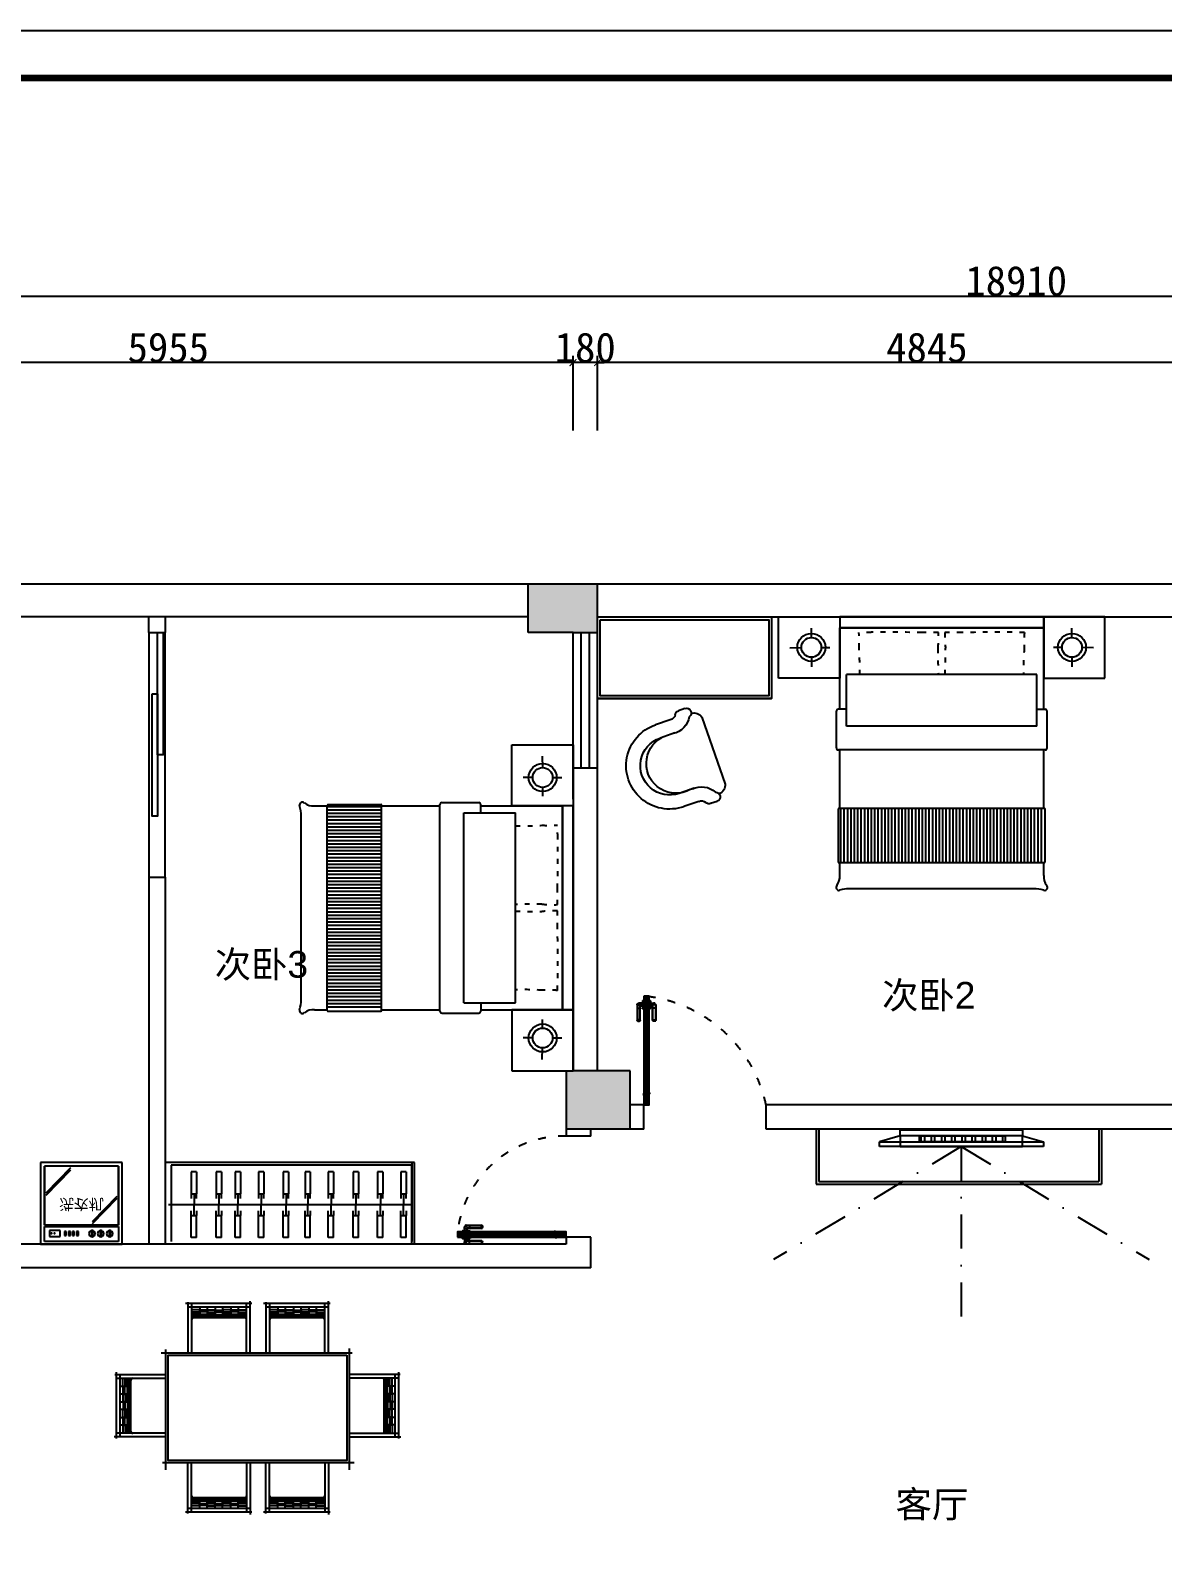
# Model space of a CAD drawing. Header units: millimetres. Extents: x 39175 to 431497, y 45587 to 68580.
# Drawn here: x 377025 to 385352, y 56255 to 67464 of the extents above; entities that cross this region are included whole.
import ezdxf
from ezdxf.enums import TextEntityAlignment as Align

# ---------------------------------------------------------------- set-up
doc = ezdxf.new("R2010")
doc.units = ezdxf.units.MM
for name, pattern in [('ACAD_ISO03W100', [30, 12, -18]), ('DASHDOT', [1, 0.5, -0.25, 0, -0.25]), ('HIDDEN2', [0.1875, 0.125, -0.0625])]:
    doc.linetypes.add(name, pattern=pattern)
for name, color, linetype in [('0-01图框模板说明', 2, 'Continuous'), ('0-02图框细线', 136, 'Continuous'), ('016-P平面家具', 51, 'Continuous'), ('8', 8, 'Continuous'), ('COLUMN', 7, 'Continuous'), ('墙', 7, 'Continuous'), ('墙体', 7, 'Continuous'), ('粗线层', 7, 'Continuous'), ('阿拉1', 8, 'Continuous')]:
    doc.layers.add(name, color=color, linetype=linetype)
doc.styles.add('ar', font='arial.ttf')
doc.styles.get("Standard").update_dxf_attribs({"font": ''})
doc.styles.get('Standard').set_extended_font_data('NSimSun')
doc.dimstyles.new('ISO-25', dxfattribs={"dimtxt": 220, "dimasz": 50, "dimexe": 50, "dimexo": 0.625, "dimtad": 2, "dimdec": 0, "dimtxsty": 'Standard', "dimblk": 'ARCHTICK', "dimcen": 2.5, "dimdle": 50, "dimclrd": 251, "dimclre": 251, "dimclrt": 51, "dimadec": 0, "dimazin": 0, "dimtfac": 1, "dimtdec": 0, "dimtix": 1, "dimtmove": 2, "dimatfit": 3, "dimfxl": 500, "dimfxlon": 1, "dimarcsym": 0})

# ---------------------------------------------------------------- blocks, each defined once
blk = doc.blocks.new('hgggg')
at = {"layer": '0-01图框模板说明', "color": 2, "const_width": 0.724}
blk.add_lwpolyline([(3637.38, 670.41), (3637.38, 383.41), (3227.38, 383.41), (3227.38, 670.41)], close=True, dxfattribs=at)
at = {"layer": '0-02图框细线'}
blk.add_lwpolyline([(3642.38, 675.41), (3642.38, 378.41), (3222.38, 378.41), (3222.38, 675.41)], close=True, dxfattribs=at)
blk = doc.blocks.new('_ArchTick')
at = {"color": 0, "linetype": 'ByBlock', "const_width": 0.15}
blk.add_lwpolyline([(-0.5, -0.5), (0.5, 0.5)], dxfattribs=at)
blk = doc.blocks.new('*D160')
at = {"color": 251, "lineweight": -2, "transparency": 16777216}
for p, q in [((381066, 65020), (375011, 65020)), ((375061, 64520), (375061, 65070)), ((381016, 64520), (381016, 65070))]:
    blk.add_line(p, q, dxfattribs=at)
at = {"layer": 'Defpoints', "color": 0, "transparency": 16777216}
for p in [(375061, 65020), (375061, 63148), (381016, 63033)]:
    blk.add_point(p, dxfattribs=at)
at = {"color": 251, "lineweight": -2, "transparency": 16777216, "xscale": 50, "yscale": 50, "zscale": 50, "rotation": 180}
blk.add_blockref('_ArchTick', (375061, 65020), dxfattribs=at)
at = {"color": 251, "lineweight": -2, "transparency": 16777216, "xscale": 50, "yscale": 50, "zscale": 50}
blk.add_blockref('_ArchTick', (381016, 65020), dxfattribs=at)
at = {"color": 51, "transparency": 16777216, "insert": (378039, 65130), "char_height": 220, "attachment_point": 5}
blk.add_mtext('5955', dxfattribs=at)
blk = doc.blocks.new('*D161')
at = {"color": 251, "lineweight": -2, "transparency": 16777216}
for p, q in [((381016, 65020), (380966, 65020)), ((381016, 64520), (381016, 65070)), ((381196, 65020), (381016, 65020)), ((381196, 64520), (381196, 65070)), ((381196, 65020), (381246, 65020))]:
    blk.add_line(p, q, dxfattribs=at)
at = {"layer": 'Defpoints', "color": 0, "transparency": 16777216}
for p in [(381016, 65020), (381016, 63033), (381196, 63033)]:
    blk.add_point(p, dxfattribs=at)
at = {"color": 251, "lineweight": -2, "transparency": 16777216, "xscale": 50, "yscale": 50, "zscale": 50}
blk.add_blockref('_ArchTick', (381016, 65020), dxfattribs=at)
at = {"color": 251, "lineweight": -2, "transparency": 16777216, "xscale": 50, "yscale": 50, "zscale": 50, "rotation": 180}
blk.add_blockref('_ArchTick', (381196, 65020), dxfattribs=at)
at = {"color": 51, "transparency": 16777216, "insert": (381106, 65130), "char_height": 220, "attachment_point": 5}
blk.add_mtext('180', dxfattribs=at)
blk = doc.blocks.new('*D162')
at = {"color": 251, "lineweight": -2, "transparency": 16777216}
for p, q in [((386091, 65020), (381146, 65020)), ((381196, 64520), (381196, 65070)), ((386041, 64520), (386041, 65070))]:
    blk.add_line(p, q, dxfattribs=at)
at = {"layer": 'Defpoints', "color": 0, "transparency": 16777216}
for p in [(381196, 65020), (381196, 63033), (386041, 63033)]:
    blk.add_point(p, dxfattribs=at)
at = {"color": 251, "lineweight": -2, "transparency": 16777216, "xscale": 50, "yscale": 50, "zscale": 50, "rotation": 180}
blk.add_blockref('_ArchTick', (381196, 65020), dxfattribs=at)
at = {"color": 251, "lineweight": -2, "transparency": 16777216, "xscale": 50, "yscale": 50, "zscale": 50}
blk.add_blockref('_ArchTick', (386041, 65020), dxfattribs=at)
at = {"color": 51, "transparency": 16777216, "insert": (383619, 65130), "char_height": 220, "attachment_point": 5}
blk.add_mtext('4845', dxfattribs=at)
blk = doc.blocks.new('*D148')
at = {"color": 251, "lineweight": -2, "transparency": 16777216}
for p, q in [((374771, 65510), (393781, 65510)), ((374821, 65010), (374821, 65560)), ((393731, 65010), (393731, 65560))]:
    blk.add_line(p, q, dxfattribs=at)
at = {"layer": 'Defpoints', "color": 0, "transparency": 16777216}
for p in [(393731, 65510), (374821, 63393), (393731, 63393)]:
    blk.add_point(p, dxfattribs=at)
at = {"color": 251, "lineweight": -2, "transparency": 16777216, "xscale": 50, "yscale": 50, "zscale": 50, "rotation": 180}
blk.add_blockref('_ArchTick', (374821, 65510), dxfattribs=at)
at = {"color": 251, "lineweight": -2, "transparency": 16777216, "xscale": 50, "yscale": 50, "zscale": 50}
blk.add_blockref('_ArchTick', (393731, 65510), dxfattribs=at)
at = {"color": 51, "transparency": 16777216, "insert": (384276, 65620), "char_height": 220, "attachment_point": 5}
blk.add_mtext('18910', dxfattribs=at)
blk = doc.blocks.new('A$C65345F46')
at = {"color": 51, "ltscale": 6}
for p, q in [((0, 0), (0, 600)), ((0, 600), (600, 600)), ((600, 600), (600, 0)), ((600, 0), (0, 0))]:
    blk.add_line(p, q, dxfattribs=at)
at = {"color": 250}
for p, q in [((574, 582), (30, 582)), ((30, 582), (30, 470)), ((574, 470), (574, 582)), ((30, 470), (574, 470)), ((30, 26), (30, 460)), ((30, 460), (574, 460)), ((574, 460), (30, 460)), ((30, 460), (30, 26)), ((65, 500), (65, 545)), ((65, 545), (144, 545)), ((144, 500), (65, 500)), ((144, 545), (144, 500)), ((175, 508), (175, 537)), ((175, 537), (189, 537)), ((189, 508), (175, 508)), ((189, 537), (189, 508)), ((206, 508), (206, 537)), ((206, 537), (220, 537)), ((220, 508), (206, 508)), ((220, 537), (220, 508)), ((234, 508), (234, 537)), ((234, 537), (248, 537)), ((248, 508), (234, 508)), ((248, 537), (248, 508)), ((264, 508), (264, 537)), ((264, 537), (279, 537)), ((279, 508), (264, 508)), ((279, 537), (279, 508)), ((375, 545), (384, 545)), ((375, 500), (375, 545)), ((384, 500), (375, 500)), ((381, 449), (563, 263)), ((384, 545), (384, 500)), ((439, 545), (448, 545)), ((439, 500), (439, 545)), ((448, 500), (439, 500)), ((448, 545), (448, 500)), ((505, 545), (514, 545)), ((505, 500), (505, 545)), ((514, 500), (505, 500)), ((514, 545), (514, 500)), ((574, 26), (574, 460)), ((381, 434), (563, 247)), ((41, 240), (223, 53)), ((41, 224), (223, 37)), ((574, 26), (30, 26))]:
    blk.add_line(p, q, dxfattribs=at)
at = {"color": 250, "ltscale": 6}
blk.add_line((574, 460), (574, 26), dxfattribs=at)
at = {"color": 250}
for centre, radius in [((81, 521), 2.88), ((103, 521), 2.88), ((379, 523), 23), ((443, 523), 23), ((509, 523), 23)]:
    blk.add_circle(centre, radius, dxfattribs=at)
at = {"color": 250, "insert": (136, 347), "char_height": 80, "width": 1735.86, "attachment_point": 1}
blk.add_mtext('{\\C8;洗衣机}', dxfattribs=at)
blk = doc.blocks.new('awtysaw4eta')
at = {"layer": '墙', "color": 250, "linetype": 'ACAD_ISO03W100', "ltscale": 3}
for centre, radius, start, end in [((351359, 56396), 5802, 90.4968, 91.3853), ((350670, 62135), 551, 354.5772, 6.3929), ((351440, 53805), 8394, 88.3391, 90.8982), ((351748, 60587), 1610, 88.0298, 92.4617), ((350843, 62170), 961, 354.6984, 1.5682), ((351905, 60587), 1610, 87.5383, 91.9702), ((352811, 62170), 961, 178.4318, 185.3016), ((352213, 53805), 8394, 89.1018, 91.6609), ((352295, 56396), 5802, 88.6147, 89.5032), ((352983, 62135), 551, 173.6071, 185.4228), ((349194, 61944), 2030, 358.3883, 3.928), ((354860, 62026), 3061, 178.9727, 182.6082), ((348793, 62026), 3061, 357.3918, 1.0273), ((354459, 61944), 2030, 176.072, 181.6117)]:
    blk.add_arc(centre, radius, start, end, dxfattribs=at)
at = {"layer": '粗线层', "color": 51}
for p, q in [((350627, 62311), (351077, 62311)), ((350627, 61861), (350627, 62311)), ((351077, 62311), (351077, 61861)), ((351077, 61632), (351077, 62232)), ((353027, 62311), (352577, 62311)), ((352577, 62311), (352577, 61861)), ((352577, 61632), (352577, 62232)), ((353027, 61861), (353027, 62311)), ((351077, 61861), (350627, 61861)), ((352577, 61861), (353027, 61861)), ((351052, 61347), (351052, 61617)), ((352602, 61347), (352602, 61617)), ((351077, 60902), (351077, 61332)), ((352577, 60902), (352577, 61332)), ((351067, 60507), (351067, 60897)), ((352582, 60902), (351072, 60902)), ((352587, 60507), (352587, 60897)), ((352582, 60502), (351072, 60502)), ((351077, 60388), (351077, 60502)), ((352577, 60409), (352577, 60502)), ((352502, 60311), (351127, 60311))]:
    blk.add_line(p, q, dxfattribs=at)
at = {"layer": '粗线层', "color": 250}
for p, q in [((350868, 62159), (350868, 62228)), ((352577, 62232), (351077, 62232)), ((352785, 62159), (352785, 62228)), ((350710, 62084), (350796, 62085)), ((350868, 62014), (350868, 61944)), ((350941, 62087), (351005, 62087)), ((352712, 62087), (352648, 62087)), ((352785, 62014), (352785, 61944)), ((352943, 62084), (352858, 62085)), ((351127, 61507), (351127, 61887)), ((352527, 61887), (351127, 61887)), ((352527, 61507), (352527, 61887)), ((351127, 61632), (351067, 61632)), ((352527, 61632), (352587, 61632)), ((352527, 61507), (351127, 61507)), ((352587, 61332), (351067, 61332)), ((351083, 60902), (351083, 60502)), ((351108, 60902), (351108, 60502)), ((351133, 60902), (351133, 60502)), ((351133, 60902), (351133, 60502)), ((351133, 60902), (351133, 60502)), ((351158, 60902), (351158, 60502)), ((351158, 60902), (351158, 60502)), ((351158, 60902), (351158, 60502)), ((351183, 60902), (351183, 60502)), ((351183, 60902), (351183, 60502)), ((351208, 60902), (351208, 60502)), ((351208, 60902), (351208, 60502)), ((351233, 60902), (351233, 60502)), ((351258, 60902), (351258, 60502)), ((351283, 60902), (351283, 60502)), ((351308, 60902), (351308, 60502)), ((351333, 60902), (351333, 60502)), ((351358, 60902), (351358, 60502)), ((351383, 60902), (351383, 60502)), ((351408, 60902), (351408, 60502)), ((351433, 60902), (351433, 60502)), ((351458, 60902), (351458, 60502)), ((351483, 60902), (351483, 60502)), ((351508, 60902), (351508, 60502)), ((351533, 60902), (351533, 60502)), ((351558, 60902), (351558, 60502)), ((351583, 60902), (351583, 60502)), ((351608, 60902), (351608, 60502)), ((351633, 60902), (351633, 60502)), ((351658, 60902), (351658, 60502)), ((351683, 60902), (351683, 60502)), ((351708, 60902), (351708, 60502)), ((351733, 60902), (351733, 60502)), ((351758, 60902), (351758, 60502)), ((351783, 60902), (351783, 60502)), ((351808, 60902), (351808, 60502)), ((351833, 60902), (351833, 60502)), ((351858, 60902), (351858, 60502)), ((351883, 60902), (351883, 60502)), ((351908, 60902), (351908, 60502)), ((351933, 60902), (351933, 60502)), ((351958, 60902), (351958, 60502)), ((351983, 60902), (351983, 60502)), ((352008, 60902), (352008, 60502)), ((352033, 60902), (352033, 60502)), ((352058, 60902), (352058, 60502)), ((352083, 60902), (352083, 60502)), ((352108, 60902), (352108, 60502)), ((352133, 60902), (352133, 60502)), ((352158, 60902), (352158, 60502)), ((352183, 60902), (352183, 60502)), ((352208, 60902), (352208, 60502)), ((352233, 60902), (352233, 60502)), ((352258, 60902), (352258, 60502)), ((352283, 60902), (352283, 60502)), ((352308, 60902), (352308, 60502)), ((352333, 60902), (352333, 60502)), ((352358, 60902), (352358, 60502)), ((352383, 60902), (352383, 60502)), ((352408, 60902), (352408, 60502)), ((352408, 60902), (352408, 60502)), ((352433, 60902), (352433, 60502)), ((352433, 60902), (352433, 60502)), ((352458, 60902), (352458, 60502)), ((352458, 60902), (352458, 60502)), ((352458, 60902), (352458, 60502)), ((352483, 60902), (352483, 60502)), ((352483, 60902), (352483, 60502)), ((352483, 60902), (352483, 60502)), ((352508, 60902), (352508, 60502)), ((352533, 60902), (352533, 60502)), ((352558, 60902), (352558, 60502))]:
    blk.add_line(p, q, dxfattribs=at)
at = {"layer": '粗线层', "color": 51}
blk.add_lwpolyline([(352577, 62311), (351077, 62311), (351077, 62232), (352577, 62232)], close=True, dxfattribs=at)
for centre in [(350868, 62087), (352785, 62087)]:
    blk.add_circle(centre, 103, dxfattribs=at)
at = {"layer": '粗线层', "color": 250}
for centre in [(350868, 62087), (352785, 62087)]:
    blk.add_circle(centre, 72.9, dxfattribs=at)
at = {"layer": '粗线层', "color": 51}
for centre, radius, start, end in [((351067, 61617), 15, 90, 180), ((352587, 61617), 15, 0, 90), ((351067, 61347), 15, 180, 270), ((352587, 61347), 15, 270, 0), ((351072, 60897), 5, 90, 180), ((352582, 60897), 5, 0, 90), ((351072, 60507), 5, 180, 270), ((352582, 60507), 5, 270, 0), ((351071, 60320), 21.1, 136.5359, 281.9177), ((350973, 60399), 104, 322.1587, 5.7516), ((351153, 60037), 274, 90.3232, 106.5822), ((352500, 60037), 274, 73.4178, 89.6768), ((352681, 60399), 104, 174.2484, 217.8413), ((352583, 60320), 21.1, 258.0823, 43.4641)]:
    blk.add_arc(centre, radius, start, end, dxfattribs=at)
blk = doc.blocks.new('YTYT')
at = {"layer": '016-P平面家具'}
for p, q in [((128945, -21545), (128836, -21507)), ((128911, -21642), (128802, -21604)), ((129081, -21546), (129033, -21529)), ((128968, -22165), (129139, -21673)), ((128770, -22049), (128661, -22011)), ((128736, -22147), (128627, -22109)), ((128844, -22229), (128796, -22213))]:
    blk.add_line(p, q, dxfattribs=at)
for centre, radius, start, end in [((128731, -21808), 319, 70.8731, 250.8731), ((128731, -21808), 215, 70.8731, 250.8731), ((125844, -21785), 2991, 3.2816, 3.318), ((128966, -21503), 150, 243.2905, 312.7171), ((128966, -21503), 46.5, 243.2905, 313.2868), ((129022, -21562), 34.4, 70.8731, 133.2868), ((129070, -21579), 34.4, 266.2069, 70.8731), ((129074, -21665), 65.5, 352.9364, 71.8295), ((125844, -21785), 2819, 355.458, 355.5646), ((128727, -22192), 150, 9.029, 78.4556), ((128727, -22192), 46.5, 8.4594, 78.4556), ((128807, -22180), 34.4, 188.4594, 250.8731), ((128856, -22197), 34.4, 250.8731, 55.5392), ((128912, -22131), 65.5, 249.9167, 328.8097)]:
    blk.add_arc(centre, radius, start, end, dxfattribs=at)
at = {"layer": '016-P平面家具', "color": 250}
blk.add_arc((128778, -21824), 218, 61.1955, 241.8196, dxfattribs=at)
blk = doc.blocks.new('hghghgjhgmhjkh')
at = {"layer": '016-P平面家具', "ltscale": 10}
h = blk.add_hatch(dxfattribs=at)
h.set_pattern_fill('DOLMIT', color=250, scale=0.3, style=0)
h.set_pattern_definition([(0, (995366.9358, -407035.1008), (0, 1.905), []), (45, (995366.936, -407035.101), (-3.809997403, 3.809997403), [2.694076836, -5.388153673])])
h.paths.add_polyline_path([(42700, 46203), (42700, 46193), (42959, 46193), (42959, 46203)])
h = blk.add_hatch(dxfattribs=at)
h.set_pattern_fill('ANSI34', color=250, scale=1.777778, style=0)
h.set_pattern_definition([(225, (42769.0107, 46220.4648), (0.94281, -0.94281), []), (225, (42768.6964, 46220.4648), (0.94281, -0.94281), []), (225, (42768.3821, 46220.4648), (0.94281, -0.94281), []), (225, (42768.0679, 46220.4648), (0.94281, -0.94281), [])])
h.paths.add_polyline_path([(42760, 46204), (42761, 46204), (42761, 46220), (42768, 46220), (42768, 46204), (42769, 46204), (42769, 46220), (42760, 46220)])
h = blk.add_hatch(dxfattribs=at)
h.set_pattern_fill('ANSI34', color=250, scale=1.777778, style=0)
h.set_pattern_definition([(135, (42777.8996, 46175.1315), (0.94281, 0.94281), []), (135, (42777.5853, 46175.1315), (0.94281, 0.94281), []), (135, (42777.271, 46175.1315), (0.94281, 0.94281), []), (135, (42776.9568, 46175.1315), (0.94281, 0.94281), [])])
h.paths.add_polyline_path([(42769, 46191), (42770, 46191), (42770, 46176), (42777, 46176), (42777, 46191), (42778, 46191), (42778, 46175), (42769, 46175)])
h = blk.add_hatch(dxfattribs=at)
h.set_pattern_fill('DOLMIT', color=250, scale=0.3, style=0)
h.set_pattern_definition([(0, (995885.6025, -407035.1008), (0, 1.905), []), (45, (995885.6025, -407035.101), (-3.809997403, 3.809997403), [2.694076836, -5.388153673])])
h.paths.add_polyline_path([(43219, 46203), (43219, 46193), (43478, 46193), (43478, 46203)])
h = blk.add_hatch(dxfattribs=at)
h.set_pattern_fill('ANSI34', color=250, scale=1.777778, style=0)
h.set_pattern_definition([(45, (43400.1218, 46175.1315), (-0.94281, 0.94281), []), (45, (43400.4361, 46175.1315), (-0.94281, 0.94281), []), (45, (43400.7503, 46175.1315), (-0.94281, 0.94281), []), (45, (43401.0646, 46175.1315), (-0.94281, 0.94281), [])])
h.paths.add_polyline_path([(43409, 46191), (43408, 46191), (43408, 46176), (43401, 46176), (43401, 46191), (43400, 46191), (43400, 46175), (43409, 46175)])
h = blk.add_hatch(dxfattribs=at)
h.set_pattern_fill('ANSI34', color=250, scale=1.777778, style=0)
h.set_pattern_definition([(315, (43409.0107, 46220.4648), (-0.94281, -0.94281), []), (315, (43409.325, 46220.4648), (-0.94281, -0.94281), []), (315, (43409.6392, 46220.4648), (-0.94281, -0.94281), []), (315, (43409.9535, 46220.4648), (-0.94281, -0.94281), [])])
h.paths.add_polyline_path([(43418, 46204), (43417, 46204), (43417, 46220), (43410, 46220), (43410, 46204), (43409, 46204), (43409, 46220), (43418, 46220)])
at = {"layer": '016-P平面家具', "color": 250, "linetype": 'ByBlock'}
for p, q in [((42692, 46215), (43486, 46215)), ((42692, 46181), (42692, 46215)), ((42700, 46181), (42700, 46215)), ((42700, 46203), (43478, 46203)), ((42700, 46193), (43478, 46193)), ((42959, 46193), (42959, 46203)), ((43219, 46193), (43219, 46203)), ((43478, 46215), (43478, 46181)), ((43486, 46215), (43486, 46181)), ((43486, 46181), (42692, 46181))]:
    blk.add_line(p, q, dxfattribs=at)
at = {"layer": '016-P平面家具', "color": 51, "linetype": 'ByBlock'}
blk.add_lwpolyline([(42689, 46218), (43489, 46218), (43489, 46178), (42689, 46178)], close=True, dxfattribs=at)
at = {"layer": '016-P平面家具', "color": 8, "ltscale": 10}
for points in [[(42769, 46203), (42769, 46220), (42760, 46220), (42760, 46203)], [(42768, 46203), (42768, 46220), (42761, 46220), (42761, 46203)], [(42778, 46193), (42778, 46175), (42769, 46175), (42769, 46193)], [(42777, 46193), (42777, 46176), (42770, 46176), (42770, 46193)], [(43400, 46193), (43400, 46175), (43409, 46175), (43409, 46193)], [(43401, 46193), (43401, 46176), (43408, 46176), (43408, 46193)], [(43409, 46203), (43409, 46220), (43418, 46220), (43418, 46203)], [(43410, 46203), (43410, 46220), (43417, 46220), (43417, 46203)]]:
    blk.add_lwpolyline(points, dxfattribs=at)
blk = doc.blocks.new('2111')
at = {"color": 8, "linetype": 'HIDDEN2', "ltscale": 25}
blk.add_lwpolyline([(679716, -358577), (679716, -358549, -0.414214), (679728, -358537), (679843, -358537, -0.414214), (679848, -358542), (679848, -358555, -0.414214), (679843, -358560), (679738, -358560, 0.414214), (679736, -358562), (679736, -358577)], format="xyb", dxfattribs=at)
blk.add_lwpolyline([(679758, -358585), (679698, -358585), (679698, -358579, -0.414214), (679700, -358577), (679756, -358577, -0.414214), (679758, -358579)], format="xyb", close=True, dxfattribs=at)
at = {"layer": '8', "color": 250, "linetype": 'HIDDEN2', "ltscale": 1.5}
for p, q in [((679840, -358560), (679840, -358537)), ((679845, -358559), (679845, -358538)), ((679846, -358559), (679846, -358538)), ((679846, -358558), (679846, -358539))]:
    blk.add_line(p, q, dxfattribs=at)
blk.add_lwpolyline([(679718, -358577), (679718, -358549, -0.414214), (679728, -358539), (679846, -358539), (679846, -358558), (679738, -358558, 0.414214), (679734, -358562), (679734, -358577)], format="xyb", dxfattribs=at)
blk.add_lwpolyline([(679756, -358585), (679699, -358585), (679699, -358579, -0.414214), (679700, -358579), (679756, -358579, -0.414214), (679756, -358579)], format="xyb", close=True, dxfattribs=at)
for centre, radius, start, end in [((679734, -358545), 18.8, 194.024, 275.2908), ((679741, -358548), 13.1, 122.6197, 245.8556), ((679813, -358548), 59.5, 169.8168, 191.4777)]:
    blk.add_arc(centre, radius, start, end, dxfattribs=at)
blk = doc.blocks.new('A$C1A974274')
at = {"color": 51}
for p, q in [((1113, 1322), (1113, 1744)), ((1751, 1322), (1751, 1744)), ((1126, 1726), (584, 1726)), ((602, 1737), (602, 1322)), ((1765, 1726), (1222, 1726)), ((1241, 1737), (1241, 1322)), ((384, 1322), (1946, 1322)), ((422, 364), (422, 1349)), ((1921, 1358), (1921, 366)), ((7, 1145), (422, 1145)), ((18, 621), (18, 1163)), ((2337, 1145), (1921, 1145)), ((2326, 621), (2326, 1163)), ((422, 634), (0, 634)), ((1921, 634), (2343, 634)), ((1963, 422), (396, 422)), ((602, 7), (602, 422)), ((1113, 422), (1113, 0)), ((1241, 7), (1241, 422)), ((1751, 422), (1751, 0)), ((1126, 18), (584, 18)), ((1765, 18), (1222, 18))]:
    blk.add_line(p, q, dxfattribs=at)
at = {"color": 250}
for p, q in [((1113, 1696), (603, 1696)), ((633, 1726), (633, 1322)), ((699, 1673), (633, 1673)), ((699, 1654), (633, 1654)), ((699, 1637), (633, 1637)), ((699, 1623), (633, 1623)), ((697, 1673), (697, 1654)), ((762, 1671), (697, 1671)), ((762, 1656), (697, 1656)), ((697, 1637), (697, 1623)), ((762, 1635), (697, 1635)), ((762, 1624), (697, 1624)), ((699, 1696), (699, 1671)), ((699, 1656), (699, 1635)), ((699, 1624), (699, 1612)), ((760, 1696), (760, 1671)), ((760, 1673), (826, 1673)), ((760, 1656), (760, 1635)), ((760, 1654), (826, 1654)), ((760, 1637), (826, 1637)), ((760, 1624), (760, 1612)), ((760, 1623), (826, 1623)), ((762, 1673), (762, 1654)), ((762, 1637), (762, 1623)), ((824, 1673), (824, 1654)), ((824, 1671), (889, 1671)), ((824, 1656), (889, 1656)), ((824, 1637), (824, 1623)), ((824, 1635), (889, 1635)), ((824, 1624), (889, 1624)), ((826, 1696), (826, 1671)), ((826, 1656), (826, 1635)), ((826, 1624), (826, 1612)), ((886, 1696), (886, 1671)), ((953, 1673), (886, 1673)), ((886, 1656), (886, 1635)), ((953, 1654), (886, 1654)), ((953, 1637), (886, 1637)), ((886, 1624), (886, 1612)), ((953, 1623), (886, 1623)), ((889, 1673), (889, 1654)), ((889, 1637), (889, 1623)), ((1016, 1671), (950, 1671)), ((1016, 1656), (950, 1656)), ((1016, 1635), (950, 1635)), ((1016, 1624), (950, 1624)), ((951, 1673), (951, 1654)), ((951, 1637), (951, 1623)), ((953, 1696), (953, 1671)), ((953, 1656), (953, 1635)), ((953, 1624), (953, 1612)), ((1013, 1696), (1013, 1671)), ((1013, 1673), (1083, 1673)), ((1013, 1656), (1013, 1635)), ((1013, 1654), (1083, 1654)), ((1013, 1637), (1083, 1637)), ((1013, 1624), (1013, 1612)), ((1013, 1623), (1083, 1623)), ((1015, 1673), (1015, 1654)), ((1015, 1637), (1015, 1623)), ((1083, 1322), (1083, 1726)), ((1751, 1696), (1241, 1696)), ((1271, 1726), (1271, 1322)), ((1338, 1673), (1271, 1673)), ((1338, 1654), (1271, 1654)), ((1338, 1637), (1271, 1637)), ((1338, 1623), (1271, 1623)), ((1336, 1673), (1336, 1654)), ((1401, 1671), (1336, 1671)), ((1401, 1656), (1336, 1656)), ((1336, 1637), (1336, 1623)), ((1401, 1635), (1336, 1635)), ((1401, 1624), (1336, 1624)), ((1338, 1696), (1338, 1671)), ((1338, 1656), (1338, 1635)), ((1338, 1624), (1338, 1612)), ((1399, 1696), (1399, 1671)), ((1399, 1673), (1465, 1673)), ((1399, 1656), (1399, 1635)), ((1399, 1654), (1465, 1654)), ((1399, 1637), (1465, 1637)), ((1399, 1624), (1399, 1612)), ((1399, 1623), (1465, 1623)), ((1401, 1673), (1401, 1654)), ((1401, 1637), (1401, 1623)), ((1463, 1673), (1463, 1654)), ((1463, 1671), (1528, 1671)), ((1463, 1656), (1528, 1656)), ((1463, 1637), (1463, 1623)), ((1463, 1635), (1528, 1635)), ((1463, 1624), (1528, 1624)), ((1465, 1696), (1465, 1671)), ((1465, 1656), (1465, 1635)), ((1465, 1624), (1465, 1612)), ((1525, 1696), (1525, 1671)), ((1592, 1673), (1525, 1673)), ((1525, 1656), (1525, 1635)), ((1592, 1654), (1525, 1654)), ((1592, 1637), (1525, 1637)), ((1525, 1624), (1525, 1612)), ((1592, 1623), (1525, 1623)), ((1528, 1673), (1528, 1654)), ((1528, 1637), (1528, 1623)), ((1655, 1671), (1589, 1671)), ((1655, 1656), (1589, 1656)), ((1655, 1635), (1589, 1635)), ((1655, 1624), (1589, 1624)), ((1590, 1673), (1590, 1654)), ((1590, 1637), (1590, 1623)), ((1592, 1696), (1592, 1671)), ((1592, 1656), (1592, 1635)), ((1592, 1624), (1592, 1612)), ((1652, 1696), (1652, 1671)), ((1652, 1673), (1721, 1673)), ((1652, 1656), (1652, 1635)), ((1652, 1654), (1721, 1654)), ((1652, 1637), (1721, 1637)), ((1652, 1624), (1652, 1612)), ((1652, 1623), (1721, 1623)), ((1654, 1673), (1654, 1654)), ((1654, 1637), (1654, 1623)), ((1721, 1322), (1721, 1726)), ((699, 1613), (633, 1613)), ((1083, 1607), (633, 1607)), ((697, 1613), (697, 1607)), ((762, 1612), (697, 1612)), ((760, 1613), (826, 1613)), ((762, 1613), (762, 1607)), ((824, 1613), (824, 1607)), ((824, 1612), (889, 1612)), ((953, 1613), (886, 1613)), ((889, 1613), (889, 1607)), ((950, 1613), (950, 1607)), ((1016, 1612), (950, 1612)), ((1013, 1613), (1083, 1613)), ((1016, 1613), (1016, 1607)), ((1338, 1613), (1271, 1613)), ((1721, 1607), (1271, 1607)), ((1336, 1613), (1336, 1607)), ((1401, 1612), (1336, 1612)), ((1399, 1613), (1465, 1613)), ((1401, 1613), (1401, 1607)), ((1463, 1613), (1463, 1607)), ((1463, 1612), (1528, 1612)), ((1592, 1613), (1525, 1613)), ((1528, 1613), (1528, 1607)), ((1589, 1613), (1589, 1607)), ((1655, 1612), (1589, 1612)), ((1652, 1613), (1721, 1613)), ((1655, 1613), (1655, 1607)), ((48, 634), (48, 1144)), ((2296, 634), (2296, 1144)), ((18, 1114), (422, 1114)), ((48, 1048), (73, 1048)), ((71, 1048), (71, 1114)), ((71, 1050), (90, 1050)), ((73, 985), (73, 1050)), ((88, 985), (88, 1050)), ((88, 1048), (109, 1048)), ((90, 1048), (90, 1114)), ((107, 1048), (107, 1114)), ((107, 1050), (121, 1050)), ((109, 985), (109, 1050)), ((119, 985), (119, 1050)), ((119, 1048), (132, 1048)), ((121, 1048), (121, 1114)), ((131, 1048), (131, 1114)), ((131, 1050), (137, 1050)), ((132, 985), (132, 1050)), ((137, 664), (137, 1114)), ((2326, 1114), (1921, 1114)), ((2207, 664), (2207, 1114)), ((2212, 1050), (2207, 1050)), ((2211, 985), (2211, 1050)), ((2224, 1048), (2211, 1048)), ((2212, 1048), (2212, 1114)), ((2222, 1048), (2222, 1114)), ((2236, 1050), (2222, 1050)), ((2224, 985), (2224, 1050)), ((2235, 985), (2235, 1050)), ((2256, 1048), (2235, 1048)), ((2236, 1048), (2236, 1114)), ((2254, 1048), (2254, 1114)), ((2272, 1050), (2254, 1050)), ((2256, 985), (2256, 1050)), ((2271, 985), (2271, 1050)), ((2296, 1048), (2271, 1048)), ((2272, 1048), (2272, 1114)), ((48, 987), (73, 987)), ((48, 921), (73, 921)), ((71, 987), (71, 921)), ((71, 985), (90, 985)), ((71, 923), (90, 923)), ((73, 923), (73, 858)), ((88, 987), (109, 987)), ((88, 923), (88, 858)), ((88, 921), (109, 921)), ((90, 987), (90, 921)), ((107, 987), (107, 921)), ((107, 985), (121, 985)), ((107, 923), (121, 923)), ((109, 923), (109, 858)), ((119, 987), (132, 987)), ((119, 923), (119, 858)), ((119, 921), (132, 921)), ((121, 987), (121, 921)), ((131, 987), (131, 921)), ((131, 985), (137, 985)), ((131, 923), (137, 923)), ((132, 923), (132, 858)), ((2212, 985), (2207, 985)), ((2212, 923), (2207, 923)), ((2224, 987), (2211, 987)), ((2211, 923), (2211, 858)), ((2224, 921), (2211, 921)), ((2212, 987), (2212, 921)), ((2222, 987), (2222, 921)), ((2236, 985), (2222, 985)), ((2236, 923), (2222, 923)), ((2224, 923), (2224, 858)), ((2256, 987), (2235, 987)), ((2235, 923), (2235, 858)), ((2256, 921), (2235, 921)), ((2236, 987), (2236, 921)), ((2254, 987), (2254, 921)), ((2272, 985), (2254, 985)), ((2272, 923), (2254, 923)), ((2256, 923), (2256, 858)), ((2296, 987), (2271, 987)), ((2271, 923), (2271, 858)), ((2296, 921), (2271, 921)), ((2272, 987), (2272, 921)), ((48, 860), (73, 860)), ((48, 794), (73, 794)), ((71, 794), (71, 860)), ((71, 858), (90, 858)), ((71, 796), (90, 796)), ((73, 731), (73, 796)), ((88, 860), (109, 860)), ((88, 731), (88, 796)), ((88, 794), (109, 794)), ((90, 794), (90, 860)), ((107, 794), (107, 860)), ((107, 858), (121, 858)), ((107, 796), (121, 796)), ((109, 731), (109, 796)), ((119, 860), (132, 860)), ((119, 731), (119, 796)), ((119, 794), (132, 794)), ((121, 794), (121, 860)), ((131, 794), (131, 860)), ((131, 858), (137, 858)), ((131, 796), (137, 796)), ((132, 731), (132, 796)), ((2212, 858), (2207, 858)), ((2212, 796), (2207, 796)), ((2224, 860), (2211, 860)), ((2211, 731), (2211, 796)), ((2224, 794), (2211, 794)), ((2212, 794), (2212, 860)), ((2222, 794), (2222, 860)), ((2236, 858), (2222, 858)), ((2236, 796), (2222, 796)), ((2224, 731), (2224, 796)), ((2256, 860), (2235, 860)), ((2235, 731), (2235, 796)), ((2256, 794), (2235, 794)), ((2236, 794), (2236, 860)), ((2254, 794), (2254, 860)), ((2272, 858), (2254, 858)), ((2272, 796), (2254, 796)), ((2256, 731), (2256, 796)), ((2296, 860), (2271, 860)), ((2271, 731), (2271, 796)), ((2296, 794), (2271, 794)), ((2272, 794), (2272, 860)), ((422, 664), (18, 664)), ((48, 734), (73, 734)), ((71, 734), (71, 664)), ((71, 731), (90, 731)), ((88, 734), (109, 734)), ((90, 734), (90, 664)), ((107, 734), (107, 664)), ((107, 731), (121, 731)), ((119, 734), (132, 734)), ((121, 734), (121, 664)), ((131, 734), (131, 664)), ((131, 731), (137, 731)), ((1921, 664), (2326, 664)), ((2212, 731), (2207, 731)), ((2224, 734), (2211, 734)), ((2212, 734), (2212, 664)), ((2222, 734), (2222, 664)), ((2236, 731), (2222, 731)), ((2256, 734), (2235, 734)), ((2236, 734), (2236, 664)), ((2254, 734), (2254, 664)), ((2272, 731), (2254, 731)), ((2296, 734), (2271, 734)), ((2272, 734), (2272, 664)), ((633, 18), (633, 422)), ((1083, 422), (1083, 18)), ((1271, 18), (1271, 422)), ((1721, 422), (1721, 18)), ((1083, 137), (633, 137)), ((699, 131), (633, 131)), ((697, 131), (697, 137)), ((762, 132), (697, 132)), ((699, 119), (699, 132)), ((760, 119), (760, 132)), ((760, 131), (826, 131)), ((762, 131), (762, 137)), ((824, 131), (824, 137)), ((824, 132), (889, 132)), ((826, 119), (826, 132)), ((886, 119), (886, 132)), ((953, 131), (886, 131)), ((889, 131), (889, 137)), ((950, 131), (950, 137)), ((1016, 132), (950, 132)), ((953, 119), (953, 132)), ((1013, 119), (1013, 132)), ((1013, 131), (1083, 131)), ((1016, 131), (1016, 137)), ((1721, 137), (1271, 137)), ((1338, 131), (1271, 131)), ((1336, 131), (1336, 137)), ((1401, 132), (1336, 132)), ((1338, 119), (1338, 132)), ((1399, 119), (1399, 132)), ((1399, 131), (1465, 131)), ((1401, 131), (1401, 137)), ((1463, 131), (1463, 137)), ((1463, 132), (1528, 132)), ((1465, 119), (1465, 132)), ((1525, 119), (1525, 132)), ((1592, 131), (1525, 131)), ((1528, 131), (1528, 137)), ((1589, 131), (1589, 137)), ((1655, 132), (1589, 132)), ((1592, 119), (1592, 132)), ((1652, 119), (1652, 132)), ((1652, 131), (1721, 131)), ((1655, 131), (1655, 137)), ((1113, 48), (603, 48)), ((699, 121), (633, 121)), ((699, 107), (633, 107)), ((699, 90), (633, 90)), ((699, 71), (633, 71)), ((697, 107), (697, 121)), ((762, 119), (697, 119)), ((762, 109), (697, 109)), ((697, 71), (697, 90)), ((762, 88), (697, 88)), ((762, 73), (697, 73)), ((699, 88), (699, 109)), ((699, 48), (699, 73)), ((760, 121), (826, 121)), ((760, 88), (760, 109)), ((760, 107), (826, 107)), ((760, 90), (826, 90)), ((760, 48), (760, 73)), ((760, 71), (826, 71)), ((762, 107), (762, 121)), ((762, 71), (762, 90)), ((824, 107), (824, 121)), ((824, 119), (889, 119)), ((824, 109), (889, 109)), ((824, 71), (824, 90)), ((824, 88), (889, 88)), ((824, 73), (889, 73)), ((826, 88), (826, 109)), ((826, 48), (826, 73)), ((953, 121), (886, 121)), ((886, 88), (886, 109)), ((953, 107), (886, 107)), ((953, 90), (886, 90)), ((886, 48), (886, 73)), ((953, 71), (886, 71)), ((889, 107), (889, 121)), ((889, 71), (889, 90)), ((1016, 119), (950, 119)), ((1016, 109), (950, 109)), ((1016, 88), (950, 88)), ((1016, 73), (950, 73)), ((951, 107), (951, 121)), ((951, 71), (951, 90)), ((953, 88), (953, 109)), ((953, 48), (953, 73)), ((1013, 121), (1083, 121)), ((1013, 88), (1013, 109)), ((1013, 107), (1083, 107)), ((1013, 90), (1083, 90)), ((1013, 48), (1013, 73)), ((1013, 71), (1083, 71)), ((1015, 107), (1015, 121)), ((1015, 71), (1015, 90)), ((1751, 48), (1241, 48)), ((1338, 121), (1271, 121)), ((1338, 107), (1271, 107)), ((1338, 90), (1271, 90)), ((1338, 71), (1271, 71)), ((1336, 107), (1336, 121)), ((1401, 119), (1336, 119)), ((1401, 109), (1336, 109)), ((1336, 71), (1336, 90)), ((1401, 88), (1336, 88)), ((1401, 73), (1336, 73)), ((1338, 88), (1338, 109)), ((1338, 48), (1338, 73)), ((1399, 121), (1465, 121)), ((1399, 88), (1399, 109)), ((1399, 107), (1465, 107)), ((1399, 90), (1465, 90)), ((1399, 48), (1399, 73)), ((1399, 71), (1465, 71)), ((1401, 107), (1401, 121)), ((1401, 71), (1401, 90)), ((1463, 107), (1463, 121)), ((1463, 119), (1528, 119)), ((1463, 109), (1528, 109)), ((1463, 71), (1463, 90)), ((1463, 88), (1528, 88)), ((1463, 73), (1528, 73)), ((1465, 88), (1465, 109)), ((1465, 48), (1465, 73)), ((1592, 121), (1525, 121)), ((1525, 88), (1525, 109)), ((1592, 107), (1525, 107)), ((1592, 90), (1525, 90)), ((1525, 48), (1525, 73)), ((1592, 71), (1525, 71)), ((1528, 107), (1528, 121)), ((1528, 71), (1528, 90)), ((1655, 119), (1589, 119)), ((1655, 109), (1589, 109)), ((1655, 88), (1589, 88)), ((1655, 73), (1589, 73)), ((1590, 107), (1590, 121)), ((1590, 71), (1590, 90)), ((1592, 88), (1592, 109)), ((1592, 48), (1592, 73)), ((1652, 121), (1721, 121)), ((1652, 88), (1652, 109)), ((1652, 107), (1721, 107)), ((1652, 90), (1721, 90)), ((1652, 48), (1652, 73)), ((1652, 71), (1721, 71)), ((1654, 107), (1654, 121)), ((1654, 71), (1654, 90))]:
    blk.add_line(p, q, dxfattribs=at)
blk.add_lwpolyline([(1901, 1302), (1901, 442), (442, 442), (442, 1302)], close=True, dxfattribs=at)
for centre, start, end in [((648, 1592), 89.9997, 180), ((1068, 1592), 0, 90.0003), ((1286, 1592), 89.9997, 180), ((1706, 1592), 0, 90.0003), ((152, 1099), 90, 180.0003), ((2192, 1099), 359.9997, 90), ((152, 679), 179.9997, 270), ((2192, 679), 270, 0.0003), ((648, 152), 180, 270.0003), ((1068, 152), 269.9997, 0), ((1286, 152), 180, 270.0003), ((1706, 152), 269.9997, 0)]:
    blk.add_arc(centre, 15, start, end, dxfattribs=at)
blk = doc.blocks.new('A$C3CBC0539')
at = {"color": 51}
for p, q in [((932, 2185), (780, 2141)), ((780, 2141), (1988, 2141)), ((780, 2105), (780, 2141)), ((932, 2229), (1833, 2229)), ((932, 2185), (932, 2229)), ((1833, 2185), (932, 2185)), ((1832, 2185), (932, 2185)), ((932, 2185), (932, 2105)), ((1832, 2105), (1832, 2185)), ((1832, 2185), (1988, 2141)), ((1833, 2229), (1833, 2185)), ((1988, 2141), (1988, 2105)), ((1988, 2105), (780, 2105)), ((932, 2105), (1832, 2105))]:
    blk.add_line(p, q, dxfattribs=at)
at = {"color": 250, "linetype": 'DASHDOT', "ltscale": 500}
for q in [(0, 1273), (1382, 835), (2765, 1273)]:
    blk.add_line((1382, 2105), q, dxfattribs=at)
at = {"layer": '阿拉1', "color": 8}
for p, q in [((1076, 2185), (1706, 2185)), ((1706, 2141), (1076, 2141))]:
    blk.add_line(p, q, dxfattribs=at)
at = {"layer": '阿拉1', "color": 250}
for p, q in [((1076, 2141), (1076, 2185)), ((1088, 2141), (1088, 2185)), ((1113, 2141), (1113, 2185)), ((1163, 2141), (1163, 2185)), ((1188, 2141), (1188, 2185)), ((1238, 2141), (1238, 2185)), ((1263, 2141), (1263, 2185)), ((1313, 2141), (1313, 2185)), ((1338, 2141), (1338, 2185)), ((1388, 2141), (1388, 2185)), ((1413, 2141), (1413, 2185)), ((1463, 2141), (1463, 2185)), ((1488, 2141), (1488, 2185)), ((1538, 2141), (1538, 2185)), ((1563, 2141), (1563, 2185)), ((1613, 2141), (1613, 2185)), ((1638, 2141), (1638, 2185)), ((1688, 2141), (1688, 2185)), ((1706, 2185), (1706, 2141))]:
    blk.add_line(p, q, dxfattribs=at)
blk = doc.blocks.new('tery')
at = {"color": 250}
for p, q in [((445502, 189114), (445541, 189114)), ((445502, 189114), (445502, 188952)), ((445541, 189114), (445541, 188952)), ((445502, 188631), (445502, 188794)), ((445541, 188631), (445541, 188794)), ((445502, 188631), (445541, 188631))]:
    blk.add_line(p, q, dxfattribs=at)
at = {"color": 51}
for p, q in [((445541, 188952), (445502, 188952)), ((445502, 188918), (445502, 188952)), ((445521, 188952), (445521, 188873)), ((445521, 188794), (445521, 188873)), ((445541, 188952), (445541, 188918)), ((445502, 188827), (445502, 188794)), ((445541, 188794), (445502, 188794)), ((445541, 188794), (445541, 188827))]:
    blk.add_line(p, q, dxfattribs=at)

msp = doc.modelspace()

# ---------------------------------------------------------------- hatches: boundary and pattern name
h = msp.add_hatch(color=8)
h.dxf.hatch_style = 1
h.paths.add_polyline_path([(381191.3, 63392.9), (380681.3, 63392.9), (380681.3, 63032.9), (381011.3, 63032.9), (381191.3, 63032.9)])
h.paths.add_polyline_path([(386196.3, 63392.9), (385691.3, 63392.9), (385691.3, 63032.9), (386196.3, 63032.9)])
h.paths.add_polyline_path([(381431.3, 59807.9), (381011.3, 59807.9), (380961.3, 59807.9), (380961.3, 59377.9), (381431.3, 59377.9)])
h.paths.add_polyline_path([(386201.4, 59857.9), (385696.3, 59857.9), (385696.3, 59377.9), (386201.4, 59377.9)])
h.paths.add_polyline_path([(392206.3, 59837.9), (391706.3, 59837.9), (391706.3, 59377.9), (392206.3, 59377.9)])
h.paths.add_polyline_path([(392206.3, 63392.9), (391706.3, 63392.9), (391706.3, 63032.9), (392206.3, 63032.9)])
h.paths.add_polyline_path([(376951.4, 63392.9), (376441.4, 63392.9), (376441.4, 63032.9), (376951.4, 63032.9)])
h.paths.add_polyline_path([(376941.3, 58722.9), (376436.3, 58722.9), (376436.3, 58277.9), (376941.3, 58277.9)])

# ---------------------------------------------------------------- linework, layer by layer
for p, q in [((374821.4, 63392.9), (393731.4, 63392.9)), ((380686.4, 63032.9), (380686.4, 63392.9)), ((381196.4, 63032.9), (381196.4, 63392.9)), ((380686.4, 63147.9), (376951.4, 63147.9)), ((377896.4, 63032.9), (377896.4, 63147.9)), ((378016.4, 63147.9), (378016.4, 63032.9)), ((381196.4, 63147.9), (386201.4, 63147.9)), ((377896.4, 63032.9), (378016.4, 63032.9)), ((381016.4, 63032.9), (380686.4, 63032.9)), ((381016.4, 63032.9), (381196.4, 63032.9)), ((381016.4, 62037.9), (381016.4, 59807.9)), ((381016.4, 61807.9), (381016.4, 62037.9)), ((381016.4, 62037.9), (381196.4, 62037.9)), ((381196.4, 59807.9), (381196.4, 62037.9)), ((377896.4, 61232.9), (377896.4, 58532.9)), ((377896.4, 61232.9), (378016.4, 61232.9)), ((378016.4, 61232.9), (378016.4, 58532.9)), ((380966.4, 59807.9), (381016.4, 59807.9)), ((380966.4, 59807.9), (380966.4, 59377.9)), ((381436.4, 59807.9), (381016.4, 59807.9)), ((381436.4, 59377.9), (381436.4, 59807.9)), ((381536.4, 59557.9), (381436.4, 59557.9)), ((381536.4, 59377.9), (381536.4, 59557.9)), ((382436.4, 59377.9), (382436.4, 59557.9)), ((385696.4, 59557.9), (382436.4, 59557.9)), ((381536.4, 59377.9), (380966.4, 59377.9)), ((380966.4, 59377.9), (380966.4, 59327.9)), ((381146.4, 59327.9), (380966.4, 59327.9)), ((381146.4, 59327.9), (381146.4, 59377.9)), ((386191.4, 59377.9), (382436.4, 59377.9)), ((380966.4, 58532.9), (376946.4, 58532.9)), ((381146.4, 58582.9), (380966.4, 58582.9)), ((380966.4, 58582.9), (380966.4, 58532.9)), ((381146.4, 58532.9), (381146.4, 58582.9)), ((381146.4, 58357.9), (381146.4, 58532.9)), ((381146.4, 58357.9), (376946.4, 58357.9))]:
    msp.add_line(p, q)
at = {"color": 251}
for p, q in [((377896.4, 63032.9), (377896.4, 61232.9)), ((378016.4, 61232.9), (378016.4, 63032.9)), ((381016.4, 62037.9), (381016.4, 63032.9)), ((381196.4, 62037.9), (381196.4, 63032.9))]:
    msp.add_line(p, q, dxfattribs=at)
at = {"color": 51}
for p, q in [((381076.4, 62037.9), (381076.4, 63032.9)), ((381136.4, 62037.9), (381136.4, 63032.9)), ((381196.4, 62547.9), (382476.4, 62547.9))]:
    msp.add_line(p, q, dxfattribs=at)
at = {"color": 2}
for points in [[(381196.4, 63147.9), (382476.4, 63147.9), (382476.4, 62547.9), (381196.4, 62547.9)], [(377960.6, 63032.9), (378000.6, 63032.9), (378000.6, 62132.9), (377960.6, 62132.9)], [(377920.6, 62582.9), (377960.6, 62582.9), (377960.6, 61682.9), (377920.6, 61682.9)]]:
    msp.add_lwpolyline(points, close=True, dxfattribs=at)
at = {"layer": '016-P平面家具'}
for p, q in [((382803.3, 59374), (382803.3, 58974)), ((384903.3, 59374), (384903.3, 58974)), ((382803.3, 58974), (384903.3, 58974))]:
    msp.add_line(p, q, dxfattribs=at)
at = {"layer": '016-P平面家具', "color": 250}
for p, q in [((382823.3, 59374), (382823.3, 58994)), ((384883.3, 59374), (384883.3, 58994)), ((378060, 59112.9), (378060, 58552.9)), ((379830, 59112.9), (378060, 59112.9)), ((379830, 59132.9), (379830, 58552.9)), ((379830, 58532.9), (379830, 59112.9)), ((382823.3, 58994), (384883.3, 58994)), ((379830, 58822.9), (378040, 58822.9))]:
    msp.add_line(p, q, dxfattribs=at)
at = {"layer": '016-P平面家具', "color": 51}
for p, q in [((379850, 59132.9), (378016.4, 59132.9)), ((379850, 58532.9), (379850, 59132.9))]:
    msp.add_line(p, q, dxfattribs=at)
at = {"layer": '016-P平面家具', "color": 250, "linetype": 'ACAD_ISO03W100', "ltscale": 5}
for centre, radius, start, end in [((381437.8, 59340.7), 1022, 12.27092, 84.462), ((380957.7, 58531.4), 796.6, 89.37628, 173.39995)]:
    msp.add_arc(centre, radius, start, end, dxfattribs=at)
at = {"layer": 'COLUMN', "color": 250}
msp.add_lwpolyline([(381216.4, 63127.9), (382456.4, 63127.9), (382456.4, 62567.9), (381216.4, 62567.9)], close=True, dxfattribs=at)

# ---------------------------------------------------------------- block references
at = {"color": 2}
msp.add_blockref('awtysaw4eta', (31901.1, 837.2), dxfattribs=at)
at = {"color": 2, "rotation": 270}
msp.add_blockref('awtysaw4eta', (318705.6, 412834.6), dxfattribs=at)
at = {"layer": '0-02图框细线', "xscale": 70, "yscale": 70, "zscale": 70}
msp.add_blockref('hgggg', (143484, 20185.6), dxfattribs=at)
at = {"layer": '016-P平面家具', "xscale": -1}
for name, p, rotation in [('2111', (22950.9, 740022.3), 90), ('A$C65345F46', (377099.5, 59132.9), 180), ('2111', (-299497.9, -300002.5), 180)]:
    msp.add_blockref(name, p, dxfattribs=dict(at, rotation=rotation))
at = {"layer": '016-P平面家具', "color": 0, "linetype": 'ByBlock', "xscale": -1}
for p, rotation in [((427754.2, 103046.9), 90), ((337477.4, 104800.7), 180)]:
    msp.add_blockref('hghghgjhgmhjkh', p, dxfattribs=dict(at, rotation=rotation))
at = {"layer": '016-P平面家具', "rotation": 270}
msp.add_blockref('2111', (740161.8, 740022.3), dxfattribs=at)
at = {"layer": '016-P平面家具'}
for name, p in [('A$C3CBC0539', (382489.6, 57145.2)), ('2111', (-299497.9, 417208.4))]:
    msp.add_blockref(name, p, dxfattribs=at)
at = {"layer": '016-P平面家具', "color": 250, "extrusion": (0, 0, -1), "zscale": -1}
for p in [(-823749.3, -130049.8), (-824243.8, -130049.8), (-824757, -130049.8), (-825291.1, -130049.8)]:
    msp.add_blockref('tery', p, dxfattribs=at)
at = {"layer": '016-P平面家具', "extrusion": (0, 0, -1), "zscale": -1}
for p in [(-823931.6, -130049.8), (-824072.5, -130049.8), (-824426.1, -130049.8), (-824585.8, -130049.8), (-824939.4, -130049.8), (-825119.9, -130049.8)]:
    msp.add_blockref('tery', p, dxfattribs=at)
at = {"layer": '016-P平面家具', "xscale": 0.9, "yscale": 0.9, "zscale": 0.9}
msp.add_blockref('A$C1A974274', (377640.8, 56542.9), dxfattribs=at)
at = {"layer": '墙体', "xscale": -1, "rotation": 180}
msp.add_blockref('YTYT', (252995.3, 40245.2), dxfattribs=at)

# ---------------------------------------------------------------- texts
at = {"color": 2, "style": 'ar', "flags": 8}
for tag, p in [('次卧3', (378724.1, 60594.3)), ('次卧2', (383632.5, 60367.3)), ('客厅', (383656, 56622.9))]:
    msp.add_attdef(tag, text='原始结构图', height=196, dxfattribs=at).set_placement(p, align=Align.MIDDLE)

# ---------------------------------------------------------------- dimensions: what is measured, and where the dimension line sits
for base, p1, p2, picture, middle in [((393731.4, 65509.6), (374821.4, 63392.9), (393731.4, 63392.9), '*D148', (384276.4, 65620.3)), ((375061.4, 65019.8), (381016.4, 63032.9), (375061.4, 63147.9), '*D160', (378038.9, 65130.4)), ((381016.4, 65019.8), (381196.4, 63032.9), (381016.4, 63032.9), '*D161', (381106.4, 65130.4)), ((381196.4, 65019.8), (386041.4, 63032.9), (381196.4, 63032.9), '*D162', (383618.9, 65130.4))]:
    dim = msp.add_linear_dim(base=base, p1=p1, p2=p2, dimstyle='ISO-25')
    dim.commit()
    dim.dimension.update_dxf_attribs({"geometry": picture, "text_midpoint": middle})

doc.saveas('drawing.dxf')
